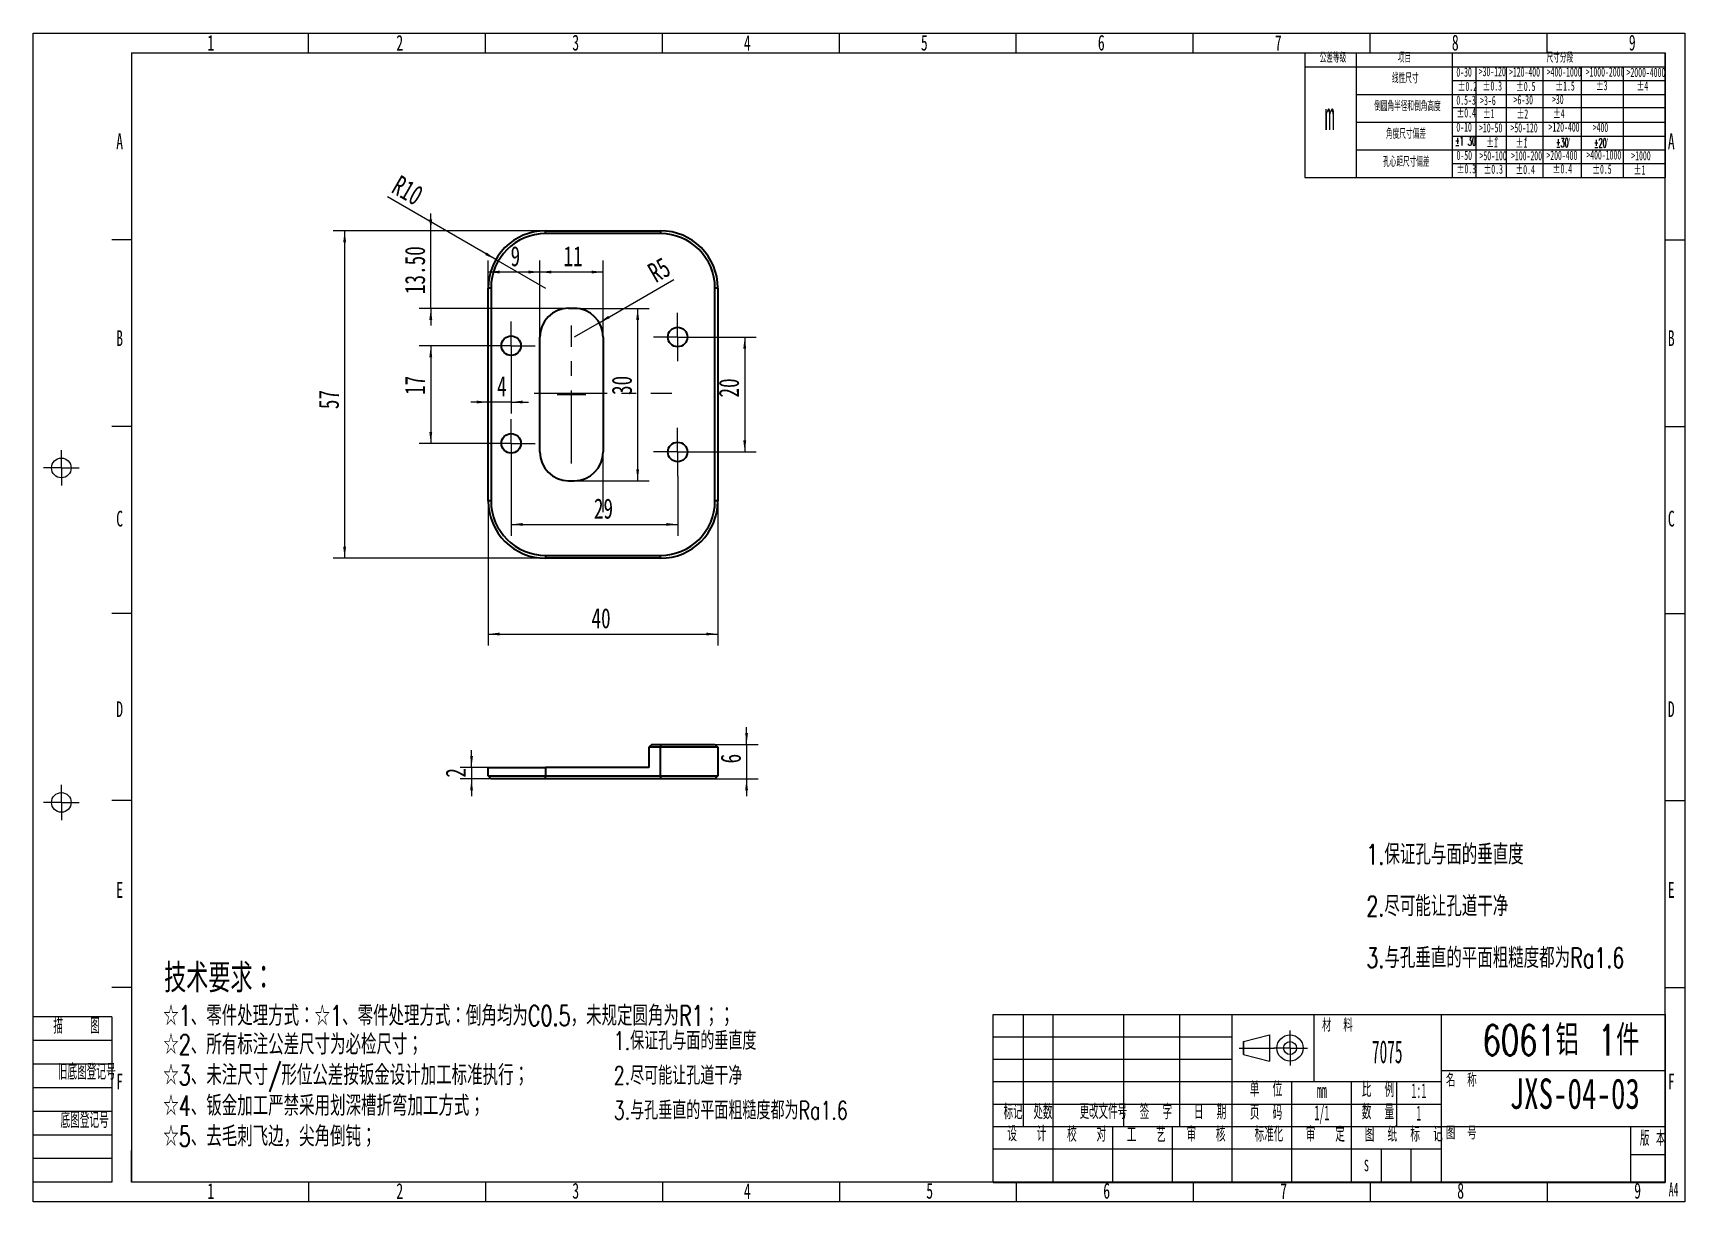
# Model space of a CAD drawing. Header units: millimetres. Extents: x 5 to 292, y 3 to 206.
import ezdxf

# ---------------------------------------------------------------- set-up
doc = ezdxf.new("R2010")
doc.units = ezdxf.units.MM
doc.linetypes.add('CENTERX2', pattern=[20.32, 12.7, -2.54, 2.54, -2.54])
doc.layers.add('10', color=7, linetype='Continuous')
doc.layers.add('SLD-0', color=7, linetype='Continuous')
doc.layers.add('粗实线层', color=7, linetype='Continuous', lineweight=25)
doc.styles.add('SLDTEXTSTYLE0', font='TXT', dxfattribs={"width": 0.7, "bigfont": 'bigfont'})
doc.styles.add('SLDTEXTSTYLE1', font='TXT', dxfattribs={"width": 0.7})
doc.styles.add('SLDTEXTSTYLE10', font='TXT', dxfattribs={"width": 0.510549})
doc.styles.add('SLDTEXTSTYLE11', font='TXT', dxfattribs={"width": 0.516878})
doc.styles.add('SLDTEXTSTYLE12', font='TXT', dxfattribs={"width": 0.516878, "bigfont": 'bigfont'})
doc.styles.add('SLDTEXTSTYLE2', font='TXT', dxfattribs={"width": 0.49, "bigfont": 'bigfont'})
doc.styles.add('SLDTEXTSTYLE3', font='TXT', dxfattribs={"width": 0.495, "bigfont": 'bigfont'})
doc.styles.add('SLDTEXTSTYLE4', font='TXT', dxfattribs={"width": 0.496, "bigfont": 'bigfont'})
doc.styles.add('SLDTEXTSTYLE5', font='TXT', dxfattribs={"width": 0.5125, "bigfont": 'bigfont'})
doc.styles.add('SLDTEXTSTYLE6', font='TXT', dxfattribs={"width": 0.49})
doc.styles.add('SLDTEXTSTYLE7', font='TXT', dxfattribs={"width": 0.638186})
doc.styles.add('SLDTEXTSTYLE8', font='TXT', dxfattribs={"width": 0.484951, "bigfont": 'bigfont'})
doc.styles.add('SLDTEXTSTYLE9', font='TXT', dxfattribs={"width": 0.454852, "bigfont": 'bigfont'})
doc.dimstyles.new('SLDDIMSTYLE0', dxfattribs={"dimtxt": 3.5, "dimasz": 2, "dimexe": 0, "dimexo": 0.0625, "dimgap": 0.875, "dimtad": 2, "dimrnd": 1e-09, "dimzin": 12, "dimdsep": 46, "dimtxsty": 'SLDTEXTSTYLE1', "dimsah": 1, "dimcen": 0.09, "dimadec": 0, "dimazin": 3, "dimtfac": 1, "dimtofl": 0, "dimtmove": 0, "dimatfit": 3, "dimfxl": 0, "dimfrac": 2, "dimtolj": 1, "dimtzin": 12, "dimarcsym": 0})
doc.dimstyles.new('SLDDIMSTYLE1', dxfattribs={"dimtxt": 3.5, "dimasz": 2, "dimexe": 0, "dimexo": 0.0625, "dimgap": 0.875, "dimtad": 2, "dimrnd": 1e-09, "dimzin": 12, "dimdsep": 46, "dimtxsty": 'SLDTEXTSTYLE1', "dimsah": 1, "dimcen": 0.09, "dimadec": 0, "dimazin": 3, "dimtfac": 1, "dimtmove": 0, "dimatfit": 0, "dimfxl": 0, "dimfrac": 2, "dimtolj": 1, "dimtzin": 12, "dimarcsym": 0})
doc.dimstyles.new('SLDDIMSTYLE2', dxfattribs={"dimtxt": 3.5, "dimasz": 2, "dimexe": 0, "dimexo": 0.0625, "dimgap": 0.875, "dimtad": 2, "dimrnd": 1e-09, "dimzin": 12, "dimdsep": 46, "dimtxsty": 'SLDTEXTSTYLE1', "dimsah": 1, "dimcen": 0, "dimadec": 0, "dimazin": 3, "dimtfac": 1, "dimtofl": 0, "dimtmove": 0, "dimatfit": 3, "dimfxl": 0, "dimfrac": 2, "dimtolj": 1, "dimtzin": 12, "dimarcsym": 0})
doc.dimstyles.new('SLDDIMSTYLE3', dxfattribs={"dimtxt": 3.5, "dimasz": 2, "dimexe": 0, "dimexo": 0.0625, "dimgap": 0.875, "dimtad": 2, "dimrnd": 1e-09, "dimzin": 4, "dimdsep": 46, "dimtxsty": 'SLDTEXTSTYLE1', "dimsah": 1, "dimcen": 0.09, "dimadec": 0, "dimazin": 1, "dimtfac": 1, "dimtmove": 0, "dimatfit": 0, "dimfxl": 0, "dimfrac": 2, "dimtolj": 1, "dimtzin": 12, "dimarcsym": 0})

# ---------------------------------------------------------------- blocks, each defined once
blk = doc.blocks.new('SW_NOTE_0')
at = {"layer": '粗实线层', "color": 0, "char_height": 3.5, "attachment_point": 1, "style": 'SLDTEXTSTYLE0'}
for s, insert in [('1.保证孔与面的垂直度', (0, 4.51)), ('2.尽可能让孔道干净', (0, -4.49)), ('3.与孔垂直的平面粗糙度都为Ra1.6', (0, -13.49))]:
    blk.add_mtext(s, dxfattribs=dict(at, insert=insert))
blk = doc.blocks.new('SW_NOTE_0_1')
at = {"layer": 'SLD-0', "color": 0, "char_height": 3.5, "attachment_point": 1, "style": 'SLDTEXTSTYLE0'}
for s, insert in [('☆2、所有标注公差尺寸为必检尺寸；', (0, 4.51)), ('☆3、未注尺寸/形位公差按钣金设计加工标准执行；', (0, -0.82)), ('☆4、钣金加工严禁采用划深槽折弯加工方式；', (0, -6.15)), ('☆5、去毛刺飞边，尖角倒钝；', (0, -11.48))]:
    blk.add_mtext(s, dxfattribs=dict(at, insert=insert))
blk = doc.blocks.new('SW_NOTE_0_2')
at = {"layer": 'SLD-0', "color": 0, "char_height": 1.6, "attachment_point": 1, "style": 'SLDTEXTSTYLE11'}
for s, insert in [('±1', (0, 2.06)), ('°', (1.55, 2.19))]:
    blk.add_mtext(s, dxfattribs=dict(at, insert=insert))
blk = doc.blocks.new('SW_NOTE_0_3')
at = {"layer": 'SLD-0', "color": 0, "char_height": 1.6, "attachment_point": 1, "style": 'SLDTEXTSTYLE11'}
for s, insert in [('±1', (0, 2.06)), ('°', (1.55, 2.19))]:
    blk.add_mtext(s, dxfattribs=dict(at, insert=insert))
blk = doc.blocks.new('SW_NOTE_0_4')
at = {"layer": '粗实线层', "color": 0, "char_height": 3.175, "attachment_point": 1, "style": 'SLDTEXTSTYLE0'}
for s, insert in [('1.保证孔与面的垂直度', (0, 4.09)), ('2.尽可能让孔道干净', (0, -1.97)), ('3.与孔垂直的平面粗糙度都为Ra1.6', (0, -8.03))]:
    blk.add_mtext(s, dxfattribs=dict(at, insert=insert))
blk = doc.blocks.new('_D')
at = {"layer": '10'}
for p, q in [((93.77, 171.83), (56.77, 171.83)), ((58.77, 171.83), (58.77, 114.83)), ((93.77, 114.83), (56.77, 114.83))]:
    blk.add_line(p, q, dxfattribs=at)
for points in [[(58.77, 171.83), (58.52, 169.83), (59.02, 169.83)], [(58.77, 114.83), (59.02, 116.83), (58.52, 116.83)]]:
    blk.add_solid(points, dxfattribs=at)
at = {"layer": '10', "insert": (54.26, 140.79), "char_height": 3.5, "attachment_point": 1, "rotation": 90, "style": 'SLDTEXTSTYLE1'}
blk.add_mtext('57', dxfattribs=at)
blk = doc.blocks.new('_D_1')
at = {"layer": '10'}
for p, q in [((83.77, 124.83), (83.77, 99.64)), ((123.77, 124.83), (123.77, 99.64)), ((83.77, 101.64), (123.77, 101.64))]:
    blk.add_line(p, q, dxfattribs=at)
for points in [[(83.77, 101.64), (85.77, 101.39), (85.77, 101.89)], [(123.77, 101.64), (121.77, 101.89), (121.77, 101.39)]]:
    blk.add_solid(points, dxfattribs=at)
at = {"layer": '10', "insert": (101.76, 106.15), "char_height": 3.5, "attachment_point": 1, "style": 'SLDTEXTSTYLE1'}
blk.add_mtext('40', dxfattribs=at)
blk = doc.blocks.new('_D_2')
at = {"layer": '10'}
for p, q in [((98.77, 158.33), (111.8, 158.33)), ((109.8, 158.33), (109.8, 128.33)), ((98.77, 128.33), (111.8, 128.33))]:
    blk.add_line(p, q, dxfattribs=at)
for points in [[(109.8, 158.33), (109.55, 156.33), (110.05, 156.33)], [(109.8, 128.33), (110.05, 130.33), (109.55, 130.33)]]:
    blk.add_solid(points, dxfattribs=at)
at = {"layer": '10', "insert": (105.29, 143.25), "char_height": 3.5, "attachment_point": 1, "rotation": 90, "style": 'SLDTEXTSTYLE1'}
blk.add_mtext('30', dxfattribs=at)
blk = doc.blocks.new('_D_3')
at = {"layer": '10'}
for p, q in [((92.77, 153.33), (92.77, 166.65)), ((103.77, 164.65), (92.77, 164.65)), ((103.77, 153.33), (103.77, 166.65))]:
    blk.add_line(p, q, dxfattribs=at)
for points in [[(92.77, 164.65), (94.77, 164.4), (94.77, 164.9)], [(103.77, 164.65), (101.77, 164.9), (101.77, 164.4)]]:
    blk.add_solid(points, dxfattribs=at)
at = {"layer": '10', "insert": (96.89, 169.16), "char_height": 3.5, "attachment_point": 1, "style": 'SLDTEXTSTYLE1'}
blk.add_mtext('11', dxfattribs=at)
blk = doc.blocks.new('_D_4')
at = {"layer": '10'}
for p, q in [((83.77, 161.83), (83.77, 166.65)), ((92.77, 164.65), (83.77, 164.65)), ((92.77, 153.33), (92.77, 166.65))]:
    blk.add_line(p, q, dxfattribs=at)
for points in [[(83.77, 164.65), (85.77, 164.4), (85.77, 164.9)], [(92.77, 164.65), (90.77, 164.9), (90.77, 164.4)]]:
    blk.add_solid(points, dxfattribs=at)
at = {"layer": '10', "insert": (87.67, 169.16), "char_height": 3.5, "attachment_point": 1, "style": 'SLDTEXTSTYLE1'}
blk.add_mtext('9', dxfattribs=at)
blk = doc.blocks.new('_D_5')
at = {"layer": '10'}
for q in [(66.21, 177.75), (93.77, 161.83)]:
    blk.add_line((85.11, 166.83), q, dxfattribs=at)
blk.add_solid([(85.11, 166.83), (83.5, 168.05), (83.25, 167.62)], dxfattribs=at)
at = {"layer": '10', "insert": (68.46, 181.65), "char_height": 3.5, "attachment_point": 1, "rotation": 330, "style": 'SLDTEXTSTYLE1'}
blk.add_mtext('R10', dxfattribs=at)
blk = doc.blocks.new('_D_6')
at = {"layer": '10'}
for p, q in [((83.57, 151.83), (71.77, 151.83)), ((73.77, 151.83), (73.77, 134.83)), ((83.57, 134.83), (71.77, 134.83))]:
    blk.add_line(p, q, dxfattribs=at)
for points in [[(73.77, 151.83), (73.52, 149.83), (74.02, 149.83)], [(73.77, 134.83), (74.02, 136.83), (73.52, 136.83)]]:
    blk.add_solid(points, dxfattribs=at)
at = {"layer": '10', "insert": (69.26, 143.25), "char_height": 3.5, "attachment_point": 1, "rotation": 90, "style": 'SLDTEXTSTYLE1'}
blk.add_mtext('17', dxfattribs=at)
blk = doc.blocks.new('_D_7')
at = {"layer": '10'}
for p, q in [((87.77, 130.63), (87.77, 118.72)), ((116.77, 129.13), (116.77, 118.72)), ((87.77, 120.72), (116.77, 120.72))]:
    blk.add_line(p, q, dxfattribs=at)
for points in [[(87.77, 120.72), (89.77, 120.47), (89.77, 120.97)], [(116.77, 120.72), (114.77, 120.97), (114.77, 120.47)]]:
    blk.add_solid(points, dxfattribs=at)
at = {"layer": '10', "insert": (102.18, 125.24), "char_height": 3.5, "attachment_point": 1, "style": 'SLDTEXTSTYLE1'}
blk.add_mtext('29', dxfattribs=at)
blk = doc.blocks.new('_D_8')
at = {"layer": '10'}
for p, q in [((87.77, 147.63), (87.77, 140.02)), ((83.77, 142.02), (80.77, 142.02)), ((87.77, 142.02), (83.77, 142.02)), ((87.77, 142.02), (90.77, 142.02))]:
    blk.add_line(p, q, dxfattribs=at)
for points in [[(83.77, 142.02), (81.77, 142.27), (81.77, 141.77)], [(87.77, 142.02), (89.77, 141.77), (89.77, 142.27)]]:
    blk.add_solid(points, dxfattribs=at)
at = {"layer": '10', "insert": (85.32, 146.53), "char_height": 3.5, "attachment_point": 1, "style": 'SLDTEXTSTYLE1'}
blk.add_mtext('4', dxfattribs=at)
blk = doc.blocks.new('_D_9')
at = {"layer": '10'}
for p, q in [((120.97, 153.33), (130.45, 153.33)), ((128.45, 153.33), (128.45, 133.33)), ((120.97, 133.33), (130.45, 133.33))]:
    blk.add_line(p, q, dxfattribs=at)
for points in [[(128.45, 153.33), (128.2, 151.33), (128.7, 151.33)], [(128.45, 133.33), (128.7, 135.33), (128.2, 135.33)]]:
    blk.add_solid(points, dxfattribs=at)
at = {"layer": '10', "insert": (123.94, 142.81), "char_height": 3.5, "attachment_point": 1, "rotation": 90, "style": 'SLDTEXTSTYLE1'}
blk.add_mtext('20', dxfattribs=at)
blk = doc.blocks.new('_D_10')
at = {"layer": '10'}
for q in [(116.12, 163.35), (98.77, 153.33)]:
    blk.add_line((103.1, 155.83), q, dxfattribs=at)
blk.add_solid([(103.1, 155.83), (104.95, 156.62), (104.7, 157.05)], dxfattribs=at)
at = {"layer": '10', "insert": (111.22, 165.72), "char_height": 3.5, "attachment_point": 1, "rotation": 30, "style": 'SLDTEXTSTYLE1'}
blk.add_mtext('R5', dxfattribs=at)
blk = doc.blocks.new('_D_11')
at = {"layer": '10'}
for p, q in [((73.77, 171.83), (73.77, 174.83)), ((93.77, 171.83), (71.77, 171.83)), ((73.77, 158.33), (73.77, 171.83)), ((97.77, 158.33), (71.77, 158.33)), ((73.77, 158.33), (73.77, 155.33))]:
    blk.add_line(p, q, dxfattribs=at)
for points in [[(73.77, 171.83), (74.02, 173.83), (73.52, 173.83)], [(73.77, 158.33), (73.52, 156.33), (74.02, 156.33)]]:
    blk.add_solid(points, dxfattribs=at)
at = {"layer": '10', "insert": (69.26, 160.81), "char_height": 3.5, "attachment_point": 1, "rotation": 90, "style": 'SLDTEXTSTYLE1'}
blk.add_mtext('13.50', dxfattribs=at)
blk = doc.blocks.new('SW_CENTERMARKSYMBOL_0')
at = {"layer": '10', "color": 0}
for p, q in [((0, 2.5), (0, 4.2)), ((-2.5, 0), (-4.2, 0)), ((0, 0), (-2.5, 0)), ((0, 0), (0, 2.5)), ((0, 0), (0, -2.5)), ((0, 0), (2.5, 0)), ((2.5, 0), (4.2, 0)), ((0, -2.5), (0, -4.2))]:
    blk.add_line(p, q, dxfattribs=at)
blk = doc.blocks.new('SW_CENTERMARKSYMBOL_1')
at = {"layer": '10', "color": 0}
for p, q in [((0, 2.5), (0, 4.2)), ((-2.5, 0), (-4.2, 0)), ((0, 0), (-2.5, 0)), ((0, 0), (0, 2.5)), ((0, 0), (0, -2.5)), ((0, 0), (2.5, 0)), ((2.5, 0), (4.2, 0)), ((0, -2.5), (0, -4.2))]:
    blk.add_line(p, q, dxfattribs=at)
blk = doc.blocks.new('SW_CENTERMARKSYMBOL_2')
at = {"layer": '10', "color": 0}
for p, q in [((0, 2.5), (0, 4.2)), ((-2.5, 0), (-4.2, 0)), ((0, 0), (-2.5, 0)), ((0, 0), (0, 2.5)), ((0, 0), (0, -2.5)), ((0, 0), (2.5, 0)), ((2.5, 0), (4.2, 0)), ((0, -2.5), (0, -4.2))]:
    blk.add_line(p, q, dxfattribs=at)
blk = doc.blocks.new('SW_CENTERMARKSYMBOL_3')
at = {"layer": '10', "color": 0}
for p, q in [((0, 2.5), (0, 4.2)), ((-2.5, 0), (-4.2, 0)), ((0, 0), (-2.5, 0)), ((0, 0), (0, 2.5)), ((0, 0), (0, -2.5)), ((0, 0), (2.5, 0)), ((2.5, 0), (4.2, 0)), ((0, -2.5), (0, -4.2))]:
    blk.add_line(p, q, dxfattribs=at)
blk = doc.blocks.new('_D_12')
at = {"layer": '10'}
for p, q in [((128.77, 82.44), (128.77, 85.44)), ((123.27, 82.44), (130.77, 82.44)), ((128.77, 82.44), (128.77, 76.44)), ((123.27, 76.44), (130.77, 76.44)), ((128.77, 76.44), (128.77, 73.44))]:
    blk.add_line(p, q, dxfattribs=at)
for points in [[(128.77, 82.44), (129.02, 84.44), (128.52, 84.44)], [(128.77, 76.44), (128.52, 74.44), (129.02, 74.44)]]:
    blk.add_solid(points, dxfattribs=at)
at = {"layer": '10', "insert": (124.26, 79.13), "char_height": 3.5, "attachment_point": 1, "rotation": 90, "style": 'SLDTEXTSTYLE1'}
blk.add_mtext('6', dxfattribs=at)
blk = doc.blocks.new('_D_13')
at = {"layer": '10'}
for p, q in [((80.87, 78.44), (80.87, 81.44)), ((83.77, 78.44), (78.87, 78.44)), ((80.87, 78.44), (80.87, 76.44)), ((84.27, 76.44), (78.87, 76.44)), ((80.87, 76.44), (80.87, 73.44))]:
    blk.add_line(p, q, dxfattribs=at)
for points in [[(80.87, 78.44), (81.12, 80.44), (80.62, 80.44)], [(80.87, 76.44), (80.62, 74.44), (81.12, 74.44)]]:
    blk.add_solid(points, dxfattribs=at)
at = {"layer": '10', "insert": (76.36, 76.65), "char_height": 3.5, "attachment_point": 1, "rotation": 90, "style": 'SLDTEXTSTYLE1'}
blk.add_mtext('2', dxfattribs=at)

msp = doc.modelspace()

# ---------------------------------------------------------------- linework, layer by layer
at = {"color": 7, "linetype": 'Continuous', "lineweight": 35}
for p, q in [((93.767, 171.834), (113.767, 171.834)), ((93.767, 171.334), (93.767, 171.834)), ((113.767, 171.334), (93.767, 171.334)), ((113.767, 171.834), (113.767, 171.334)), ((84.267, 161.834), (83.767, 161.834)), ((83.767, 124.834), (83.767, 161.834)), ((84.267, 161.834), (84.267, 124.834)), ((123.267, 124.834), (123.267, 161.834)), ((123.767, 161.834), (123.267, 161.834)), ((123.767, 161.834), (123.767, 124.834)), ((97.767, 158.334), (98.767, 158.334)), ((92.767, 133.334), (92.767, 153.334)), ((103.767, 153.334), (103.767, 133.334)), ((97.767, 128.334), (98.767, 128.334)), ((84.267, 124.834), (83.767, 124.834)), ((123.767, 124.834), (123.267, 124.834)), ((93.767, 115.334), (113.767, 115.334)), ((93.767, 115.334), (93.767, 114.834)), ((113.767, 114.834), (113.767, 115.334)), ((113.767, 114.834), (93.767, 114.834)), ((112.267, 82.443), (111.767, 81.943)), ((113.767, 81.943), (111.767, 81.943)), ((111.767, 81.943), (111.767, 78.443)), ((112.267, 82.443), (113.767, 82.443)), ((113.767, 82.443), (113.767, 81.943)), ((113.767, 82.443), (123.267, 82.443)), ((113.767, 76.943), (113.767, 81.943)), ((123.767, 81.943), (113.767, 81.943)), ((123.267, 82.443), (123.767, 81.943)), ((123.767, 81.943), (123.767, 76.943)), ((83.767, 76.943), (83.767, 78.443)), ((83.767, 78.443), (93.767, 78.443)), ((93.767, 78.443), (93.767, 76.943)), ((111.767, 78.443), (93.767, 78.443)), ((83.767, 76.943), (93.767, 76.943)), ((84.267, 76.443), (83.767, 76.943)), ((93.767, 76.443), (84.267, 76.443)), ((93.767, 76.943), (113.767, 76.943)), ((93.767, 76.443), (93.767, 76.943)), ((113.767, 76.443), (93.767, 76.443)), ((113.767, 76.943), (123.767, 76.943)), ((113.767, 76.943), (113.767, 76.443)), ((123.267, 76.443), (113.767, 76.443)), ((123.767, 76.943), (123.267, 76.443))]:
    msp.add_line(p, q, dxfattribs=at)
for centre in [(87.767, 151.834), (116.767, 153.334), (87.767, 134.834), (116.767, 133.334)]:
    msp.add_circle(centre, 1.7, dxfattribs=at)
for centre, radius, start, end in [((93.767, 161.834), 10, 90, 180), ((93.767, 161.834), 9.5, 90, 180), ((113.767, 161.834), 10, 0, 90), ((113.767, 161.834), 9.5, 0, 90), ((97.767, 153.334), 5, 90, 180), ((98.767, 153.334), 5, 0, 90), ((97.767, 133.334), 5, 180, 270), ((98.767, 133.334), 5, 270, 0), ((93.767, 124.834), 10, 180, 270), ((93.767, 124.834), 9.5, 180, 270), ((113.767, 124.834), 9.5, 270, 0), ((113.767, 124.834), 10, 270, 0)]:
    msp.add_arc(centre, radius, start, end, dxfattribs=at)
at = {"layer": '10', "linetype": 'CENTERX2', "lineweight": 18}
for p, q in [((103.767, 122.834), (103.767, 163.834)), ((98.267, 131.334), (98.267, 155.334)), ((91.767, 143.584), (115.767, 143.584)), ((95.767, 143.334), (100.767, 143.334))]:
    msp.add_line(p, q, dxfattribs=at)
at = {"layer": 'SLD-0', "color": 179, "linetype": 'Continuous', "lineweight": 18}
for p, q in [((4.5, 2.8), (4.5, 206.245)), ((4.5, 206.245), (292.2, 206.245)), ((52.45, 202.82), (52.45, 206.245)), ((83.275, 202.82), (83.275, 206.245)), ((114.1, 202.82), (114.1, 206.245)), ((144.925, 202.82), (144.925, 206.245)), ((144.925, 202.82), (144.925, 206.245)), ((175.75, 202.82), (175.75, 206.245)), ((175.75, 202.82), (175.75, 206.245)), ((206.575, 202.82), (206.575, 206.245)), ((206.575, 202.82), (206.575, 206.245)), ((237.4, 202.82), (237.4, 206.245)), ((237.4, 202.82), (237.4, 206.245)), ((268.225, 202.82), (268.225, 206.245)), ((268.225, 202.82), (268.225, 206.245)), ((292.2, 206.245), (292.2, 2.8)), ((21.625, 202.82), (288.775, 202.82)), ((21.625, 202.82), (21.625, 6.225)), ((225.984, 202.793), (288.775, 202.82)), ((225.984, 202.793), (225.984, 181.11)), ((234.928, 202.793), (234.928, 181.11)), ((251.668, 202.793), (251.668, 181.11)), ((288.775, 6.225), (288.775, 202.82)), ((288.775, 202.82), (288.775, 181.11)), ((225.984, 200.373), (234.907, 200.373)), ((234.928, 200.388), (288.761, 200.388)), ((255.797, 200.388), (255.797, 197.983)), ((261.072, 200.388), (261.072, 181.11)), ((267.446, 200.388), (267.446, 181.11)), ((274.097, 200.388), (274.097, 193.239)), ((281.436, 200.388), (281.436, 193.239)), ((251.699, 197.983), (288.761, 197.983)), ((255.797, 197.98), (255.797, 195.575)), ((234.928, 195.54), (288.761, 195.54)), ((251.699, 193.269), (288.775, 193.269)), ((255.797, 195.54), (255.797, 181.11)), ((274.097, 193.135), (274.097, 181.11)), ((281.436, 193.135), (281.436, 181.11)), ((234.928, 190.73), (288.775, 190.73)), ((251.678, 188.325), (288.775, 188.325)), ((234.928, 185.92), (288.775, 185.92)), ((251.678, 183.515), (288.775, 183.515)), ((225.984, 181.11), (288.761, 181.11)), ((21.625, 170.282), (18.2, 170.282)), ((288.775, 170.282), (292.2, 170.282)), ((21.625, 137.745), (18.2, 137.745)), ((288.775, 137.745), (292.2, 137.745)), ((9.432, 130.553), (9.432, 133.635)), ((9.432, 130.553), (6.35, 130.553)), ((9.432, 130.553), (12.515, 130.553)), ((9.432, 130.553), (9.432, 127.47)), ((21.625, 105.207), (18.2, 105.207)), ((288.775, 105.207), (292.2, 105.207)), ((9.432, 72.328), (9.432, 75.41)), ((9.432, 72.328), (6.35, 72.328)), ((9.432, 72.328), (9.432, 69.245)), ((9.432, 72.328), (12.515, 72.328)), ((21.625, 72.67), (18.2, 72.67)), ((288.775, 72.67), (292.2, 72.67)), ((21.625, 40.133), (18.2, 40.133)), ((288.775, 40.133), (292.2, 40.133)), ((18.2, 34.995), (4.5, 34.995)), ((18.2, 34.995), (18.2, 6.225)), ((171.742, 6.186), (171.742, 35.436)), ((171.742, 35.436), (288.742, 35.436)), ((177.016, 15.936), (177.016, 35.436)), ((182.142, 6.186), (182.142, 35.436)), ((194.492, 15.936), (194.492, 35.436)), ((204.242, 15.936), (204.242, 35.436)), ((213.342, 6.186), (213.342, 35.436)), ((227.642, 23.736), (227.642, 35.436)), ((249.742, 35.436), (249.742, 6.186)), ((288.776, 35.436), (288.776, 6.186)), ((215.292, 30.723), (219.842, 31.861)), ((219.842, 31.861), (219.842, 27.311)), ((223.417, 29.586), (223.417, 32.619)), ((18.2, 30.885), (4.5, 30.885)), ((171.742, 31.536), (213.342, 31.536)), ((214.533, 29.586), (220.704, 29.586)), ((215.292, 30.723), (215.292, 28.448)), ((215.292, 28.448), (215.292, 30.723)), ((223.417, 29.586), (220.6, 29.586)), ((223.417, 29.586), (226.45, 29.586)), ((223.417, 29.586), (223.417, 26.553)), ((18.2, 26.775), (4.5, 26.775)), ((171.742, 27.636), (213.342, 27.636)), ((215.292, 28.448), (219.842, 27.311)), ((171.742, 23.736), (213.342, 23.736)), ((213.342, 23.736), (249.742, 23.736)), ((223.742, 6.186), (223.742, 23.736)), ((234.142, 6.186), (234.142, 23.736)), ((241.942, 23.736), (241.942, 15.936)), ((249.742, 25.686), (288.742, 25.686)), ((18.2, 22.665), (4.5, 22.665)), ((18.2, 18.555), (4.5, 18.555)), ((171.742, 19.836), (249.742, 19.836)), ((18.2, 14.445), (4.5, 14.445)), ((171.742, 15.936), (249.742, 15.936)), ((192.542, 6.186), (192.542, 15.936)), ((202.942, 6.186), (202.942, 15.936)), ((249.742, 15.936), (288.742, 15.936)), ((282.776, 6.186), (282.776, 15.936)), ((21.625, 6.225), (21.625, 11.739)), ((171.742, 12.036), (234.136, 12.022)), ((234.142, 12.036), (249.742, 12.036)), ((239.342, 6.186), (239.342, 12.036)), ((244.542, 6.186), (244.542, 12.036)), ((18.2, 10.335), (4.5, 10.335)), ((282.776, 11.061), (288.776, 11.061)), ((18.2, 6.225), (4.5, 6.225)), ((288.775, 6.225), (21.625, 6.225)), ((165.475, 6.225), (21.625, 6.225)), ((52.45, 6.225), (52.45, 2.8)), ((83.275, 6.225), (83.275, 2.8)), ((114.1, 6.225), (114.1, 2.8)), ((114.1, 6.225), (114.1, 2.8)), ((144.925, 6.225), (144.925, 2.8)), ((144.925, 6.225), (144.925, 2.8)), ((171.742, 6.186), (288.742, 6.186)), ((175.75, 6.225), (175.75, 2.8)), ((175.75, 6.225), (175.75, 2.8)), ((206.575, 6.225), (206.575, 2.8)), ((206.575, 6.225), (206.575, 2.8)), ((237.4, 6.225), (237.4, 2.8)), ((237.4, 6.225), (237.4, 2.8)), ((268.225, 6.225), (268.225, 2.8)), ((268.225, 6.225), (268.225, 2.8)), ((292.2, 2.8), (4.5, 2.8))]:
    msp.add_line(p, q, dxfattribs=at)
for centre, radius in [((9.432, 130.553), 1.712), ((9.432, 72.328), 1.712), ((223.417, 29.586), 2.275), ((223.417, 29.586), 1.138)]:
    msp.add_circle(centre, radius, dxfattribs=at)

# ---------------------------------------------------------------- block references
at = {"layer": '10'}
for name, p in [('SW_CENTERMARKSYMBOL_3', (87.767, 151.834)), ('SW_CENTERMARKSYMBOL_2', (116.767, 153.334)), ('SW_CENTERMARKSYMBOL_0', (87.767, 134.834)), ('SW_CENTERMARKSYMBOL_1', (116.767, 133.334))]:
    msp.add_blockref(name, p, dxfattribs=at)
at = {"layer": 'SLD-0'}
for name, p in [('SW_NOTE_0_3', (257.574, 185.917)), ('SW_NOTE_0_2', (262.725, 185.85)), ('SW_NOTE_0_1', (27.181, 27.454))]:
    msp.add_blockref(name, p, dxfattribs=at)
at = {"layer": '粗实线层'}
for name, p in [('SW_NOTE_0', (236.706, 60.523)), ('SW_NOTE_0_4', (105.631, 28.366))]:
    msp.add_blockref(name, p, dxfattribs=at)

# ---------------------------------------------------------------- texts
at = {"layer": 'SLD-0'}
for s, insert, char_height, attachment_point, style in [('1', (34.855, 205.906), 2.74, 1, 'SLDTEXTSTYLE7'), ('2', (67.771, 205.906), 2.74, 1, 'SLDTEXTSTYLE7'), ('3', (98.414, 205.953), 2.74, 1, 'SLDTEXTSTYLE7'), ('4', (128.3, 205.895), 2.74, 1, 'SLDTEXTSTYLE7'), ('5', (159.125, 205.942), 2.74, 1, 'SLDTEXTSTYLE7'), ('6', (189.95, 205.953), 2.74, 1, 'SLDTEXTSTYLE7'), ('7', (220.775, 205.895), 2.74, 1, 'SLDTEXTSTYLE7'), ('8', (251.6, 205.953), 2.74, 1, 'SLDTEXTSTYLE7'), ('9', (282.425, 205.953), 2.74, 1, 'SLDTEXTSTYLE7'), ('公差等级', (228.587, 202.732), 1.6, 1, 'SLDTEXTSTYLE12'), ('项目', (242.193, 202.71), 1.6, 1, 'SLDTEXTSTYLE12'), ('尺寸分段', (268.092, 202.722), 1.6, 1, 'SLDTEXTSTYLE12'), ('线性尺寸', (241.164, 199.128), 1.6, 1, 'SLDTEXTSTYLE12'), ('0-30', (252.388, 200.253), 1.6, 1, 'SLDTEXTSTYLE11'), ('>30-120', (256.277, 200.342), 1.6, 1, 'SLDTEXTSTYLE11'), ('>120-400', (261.557, 200.275), 1.6, 1, 'SLDTEXTSTYLE11'), ('>400-1000', (268.118, 200.275), 1.6, 1, 'SLDTEXTSTYLE11'), ('>1000-2000', (274.903, 200.275), 1.6, 1, 'SLDTEXTSTYLE11'), ('>2000-4000', (282.032, 200.208), 1.6, 1, 'SLDTEXTSTYLE11'), ('±0.2', (252.617, 197.778), 1.6, 1, 'SLDTEXTSTYLE11'), ('±0.3', (256.966, 197.845), 1.6, 1, 'SLDTEXTSTYLE11'), ('±0.5', (262.781, 197.774), 1.6, 1, 'SLDTEXTSTYLE11'), ('±1.5', (269.628, 197.841), 1.6, 1, 'SLDTEXTSTYLE11'), ('±3', (276.69, 197.907), 1.6, 1, 'SLDTEXTSTYLE11'), ('±4', (283.761, 197.841), 1.6, 1, 'SLDTEXTSTYLE11'), ('m', (229.435, 194.352), 5, 1, 'SLDTEXTSTYLE11'), ('倒圆角半径和倒角高度', (238.075, 194.285), 1.6, 1, 'SLDTEXTSTYLE12'), ('0.5-3', (252.388, 195.369), 1.6, 1, 'SLDTEXTSTYLE11'), ('±0.4', (252.416, 193.162), 1.6, 1, 'SLDTEXTSTYLE11'), ('>3-6', (256.536, 195.302), 1.6, 1, 'SLDTEXTSTYLE11'), ('±1', (257.009, 193.034), 1.6, 1, 'SLDTEXTSTYLE11'), ('>6-30', (262.356, 195.436), 1.6, 1, 'SLDTEXTSTYLE11'), ('±2', (262.873, 192.973), 1.6, 1, 'SLDTEXTSTYLE11'), ('>30', (269.046, 195.503), 1.6, 1, 'SLDTEXTSTYLE11'), ('±4', (269.226, 193.034), 1.6, 1, 'SLDTEXTSTYLE11'), ('0-10', (252.388, 190.686), 1.6, 1, 'SLDTEXTSTYLE11'), ('>10-50', (256.335, 190.553), 1.6, 1, 'SLDTEXTSTYLE11'), ('>50-120', (261.821, 190.553), 1.6, 1, 'SLDTEXTSTYLE11'), ('>120-400', (268.444, 190.686), 1.6, 1, 'SLDTEXTSTYLE11'), ('>400', (276.137, 190.62), 1.6, 1, 'SLDTEXTSTYLE11'), ('A', (18.988, 188.766), 2.74, 1, 'SLDTEXTSTYLE7'), ('角度尺寸偏差', (240.135, 189.467), 1.6, 1, 'SLDTEXTSTYLE12'), ('±1 30′', (252.178, 188.237), 1.5875, 1, 'SLDTEXTSTYLE12'), ('±30′', (269.75, 187.979), 1.6, 1, 'SLDTEXTSTYLE12'), ('±20′', (276.373, 187.912), 1.6, 1, 'SLDTEXTSTYLE12'), ('A', (289.22, 188.766), 2.74, 1, 'SLDTEXTSTYLE7'), ('孔心距尺寸偏差', (239.609, 184.597), 1.6, 1, 'SLDTEXTSTYLE12'), ('0-50', (252.413, 185.769), 1.6, 1, 'SLDTEXTSTYLE11'), ('>50-100', (256.427, 185.702), 1.6, 1, 'SLDTEXTSTYLE11'), ('>100-200', (261.913, 185.702), 1.6, 1, 'SLDTEXTSTYLE11'), ('>200-400', (268.067, 185.769), 1.6, 1, 'SLDTEXTSTYLE11'), ('>400-1000', (275.025, 185.836), 1.6, 1, 'SLDTEXTSTYLE11'), ('>1000', (282.852, 185.702), 1.6, 1, 'SLDTEXTSTYLE11'), ('±0.3', (252.442, 183.427), 1.6, 1, 'SLDTEXTSTYLE11'), ('±0.3', (257.124, 183.36), 1.6, 1, 'SLDTEXTSTYLE11'), ('±0.4', (262.677, 183.294), 1.6, 1, 'SLDTEXTSTYLE11'), ('±0.4', (269.166, 183.427), 1.6, 1, 'SLDTEXTSTYLE11'), ('±0.5', (276.057, 183.36), 1.6, 1, 'SLDTEXTSTYLE11'), ('±1', (283.282, 183.227), 1.6, 1, 'SLDTEXTSTYLE11'), ('B', (18.988, 154.515), 2.74, 1, 'SLDTEXTSTYLE7'), ('B', (289.22, 154.515), 2.74, 1, 'SLDTEXTSTYLE7'), ('C', (18.988, 123.098), 2.74, 1, 'SLDTEXTSTYLE7'), ('C', (289.22, 123.098), 2.74, 1, 'SLDTEXTSTYLE7'), ('D', (18.988, 89.934), 2.74, 1, 'SLDTEXTSTYLE7'), ('D', (289.22, 89.934), 2.74, 1, 'SLDTEXTSTYLE7'), ('E', (18.988, 58.47), 2.74, 1, 'SLDTEXTSTYLE7'), ('E', (289.22, 58.47), 2.74, 1, 'SLDTEXTSTYLE7'), ('描    图', (12.08, 34.81), 2.74, 2, 'SLDTEXTSTYLE8'), ('材  料', (228.994, 34.723), 2.275, 1, 'SLDTEXTSTYLE5'), ('7075', (240.346, 30.95), 4, 2, 'SLDTEXTSTYLE6'), ('旧底图登记号', (13.847, 26.808), 2.74, 2, 'SLDTEXTSTYLE9'), ('F', (18.988, 25.137), 2.74, 1, 'SLDTEXTSTYLE7'), ('单  位', (219.239, 23.736), 2.6, 2, 'SLDTEXTSTYLE3'), ('比  例', (238.737, 23.657), 2.6, 2, 'SLDTEXTSTYLE3'), ('1:1', (245.855, 23.472), 2.6, 2, 'SLDTEXTSTYLE6'), ('名  称', (250.57, 25.142), 2.275, 1, 'SLDTEXTSTYLE5'), ('F', (289.22, 25.137), 2.74, 1, 'SLDTEXTSTYLE7'), ('mm', (228.953, 23.467), 2.6, 2, 'SLDTEXTSTYLE6'), ('底图登记号', (13.483, 18.414), 2.74, 2, 'SLDTEXTSTYLE9'), ('标记', (175.182, 19.784), 2.6, 2, 'SLDTEXTSTYLE2'), ('处数', (180.384, 19.781), 2.6, 2, 'SLDTEXTSTYLE2'), ('更改文件号', (190.909, 19.84), 2.6, 2, 'SLDTEXTSTYLE2'), ('签  字', (200.064, 19.789), 2.6, 2, 'SLDTEXTSTYLE3'), ('日  期', (209.489, 19.781), 2.6, 2, 'SLDTEXTSTYLE3'), ('页  码', (219.237, 19.698), 2.6, 2, 'SLDTEXTSTYLE3'), ('1/1', (228.967, 19.61), 2.6, 2, 'SLDTEXTSTYLE6'), ('数  量', (238.74, 19.781), 2.6, 2, 'SLDTEXTSTYLE3'), ('1', (245.849, 19.572), 2.6, 2, 'SLDTEXTSTYLE6'), ('设   计', (177.583, 15.963), 2.6, 2, 'SLDTEXTSTYLE4'), ('校   对', (187.984, 15.872), 2.6, 2, 'SLDTEXTSTYLE4'), ('工   艺', (198.381, 15.789), 2.6, 2, 'SLDTEXTSTYLE4'), ('审   核', (208.783, 15.889), 2.6, 2, 'SLDTEXTSTYLE4'), ('标准化', (219.749, 15.899), 2.6, 2, 'SLDTEXTSTYLE2'), ('审   定', (229.58, 15.875), 2.6, 2, 'SLDTEXTSTYLE4'), ('图  纸  标  记', (243.224, 15.884), 2.6, 2, 'SLDTEXTSTYLE4'), ('图  号', (250.567, 15.947), 2.275, 1, 'SLDTEXTSTYLE5'), ('版 本', (286.579, 15.165), 2.6, 2, 'SLDTEXTSTYLE2'), ('S', (236.732, 10.14), 2, 2, 'SLDTEXTSTYLE7'), ('1', (34.855, 6.072), 2.74, 1, 'SLDTEXTSTYLE7'), ('2', (67.771, 6.072), 2.74, 1, 'SLDTEXTSTYLE7'), ('3', (98.414, 6.119), 2.74, 1, 'SLDTEXTSTYLE7'), ('4', (128.3, 6.062), 2.74, 1, 'SLDTEXTSTYLE7'), ('5', (160.064, 6.108), 2.74, 1, 'SLDTEXTSTYLE7'), ('6', (190.889, 6.119), 2.74, 1, 'SLDTEXTSTYLE7'), ('7', (221.714, 6.062), 2.74, 1, 'SLDTEXTSTYLE7'), ('8', (252.539, 6.119), 2.74, 1, 'SLDTEXTSTYLE7'), ('9', (283.364, 6.119), 2.74, 1, 'SLDTEXTSTYLE7'), ('A4', (290.216, 6.185), 2.3975, 2, 'SLDTEXTSTYLE10')]:
    msp.add_mtext(s, dxfattribs=dict(at, insert=insert, char_height=char_height, attachment_point=attachment_point, style=style))
at = {"layer": '粗实线层', "attachment_point": 1}
for s, insert, char_height, style in [('技术要求：', (27.33, 44.27), 5, 'SLDTEXTSTYLE0'), ('☆1、零件处理方式：☆1、零件处理方式：倒角均为C0.5，未规定圆角为R1；；', (27.181, 36.967), 3.5, 'SLDTEXTSTYLE0'), ('6061铝 1件', (256.968, 33.597), 5.2917, 'SLDTEXTSTYLE0'), ('JXS-04-03', (261.672, 24.294), 5.2917, 'SLDTEXTSTYLE1')]:
    msp.add_mtext(s, dxfattribs=dict(at, insert=insert, char_height=char_height, style=style))

# ---------------------------------------------------------------- dimensions: what is measured, and where the dimension line sits
at = {"layer": '10'}
for center, mpoint, picture, middle in [((93.767, 161.834), (85.107, 166.834), '_D_5', (68.13, 176.636)), ((98.767, 153.334), (103.098, 155.834), '_D_10', (114.903, 162.65))]:
    dim = msp.add_radius_dim(center=center, mpoint=mpoint, dimstyle='SLDDIMSTYLE2', dxfattribs=at)
    dim.commit()
    dim.dimension.update_dxf_attribs({"geometry": picture, "text_midpoint": middle, "dimtype": 164})
for base, p1, p2, dimstyle, picture, middle in [((73.767, 171.834), (97.767, 158.334), (93.767, 171.834), 'SLDDIMSTYLE3', '_D_11', (73.767, 164.65)), ((58.767, 114.834), (93.767, 171.834), (93.767, 114.834), 'SLDDIMSTYLE0', '_D', (58.767, 142.324)), ((109.802, 128.334), (98.767, 158.334), (98.767, 128.334), 'SLDDIMSTYLE0', '_D_2', (109.802, 144.784)), ((128.448, 133.334), (120.967, 153.334), (120.967, 133.334), 'SLDDIMSTYLE0', '_D_9', (128.448, 144.347)), ((73.767, 134.834), (83.567, 151.834), (83.567, 134.834), 'SLDDIMSTYLE0', '_D_6', (73.767, 144.784)), ((128.767, 76.443), (123.267, 82.443), (123.267, 76.443), 'SLDDIMSTYLE1', '_D_12', (128.767, 79.896)), ((80.872, 76.443), (83.767, 78.443), (84.267, 76.443), 'SLDDIMSTYLE1', '_D_13', (80.872, 77.422))]:
    dim = msp.add_linear_dim(base=base, p1=p1, p2=p2, angle=90, dimstyle=dimstyle, dxfattribs=at)
    dim.commit()
    dim.dimension.update_dxf_attribs({"geometry": picture, "text_midpoint": middle, "dimtype": 160})
for base, p1, p2, dimstyle, picture, middle in [((83.767, 164.65), (92.767, 153.334), (83.767, 161.834), 'SLDDIMSTYLE1', '_D_4', (88.431, 164.65)), ((92.767, 164.65), (103.767, 153.334), (92.767, 153.334), 'SLDDIMSTYLE1', '_D_3', (98.43, 164.65)), ((83.767, 142.018), (87.767, 147.634), (83.767, 124.834), 'SLDDIMSTYLE1', '_D_8', (86.083, 142.018)), ((116.767, 120.725), (87.767, 130.634), (116.767, 129.134), 'SLDDIMSTYLE0', '_D_7', (103.717, 120.725)), ((123.767, 101.637), (83.767, 124.834), (123.767, 124.834), 'SLDDIMSTYLE0', '_D_1', (103.291, 101.637))]:
    dim = msp.add_linear_dim(base=base, p1=p1, p2=p2, dimstyle=dimstyle, dxfattribs=at)
    dim.commit()
    dim.dimension.update_dxf_attribs({"geometry": picture, "text_midpoint": middle, "dimtype": 160})

doc.saveas('drawing.dxf')
